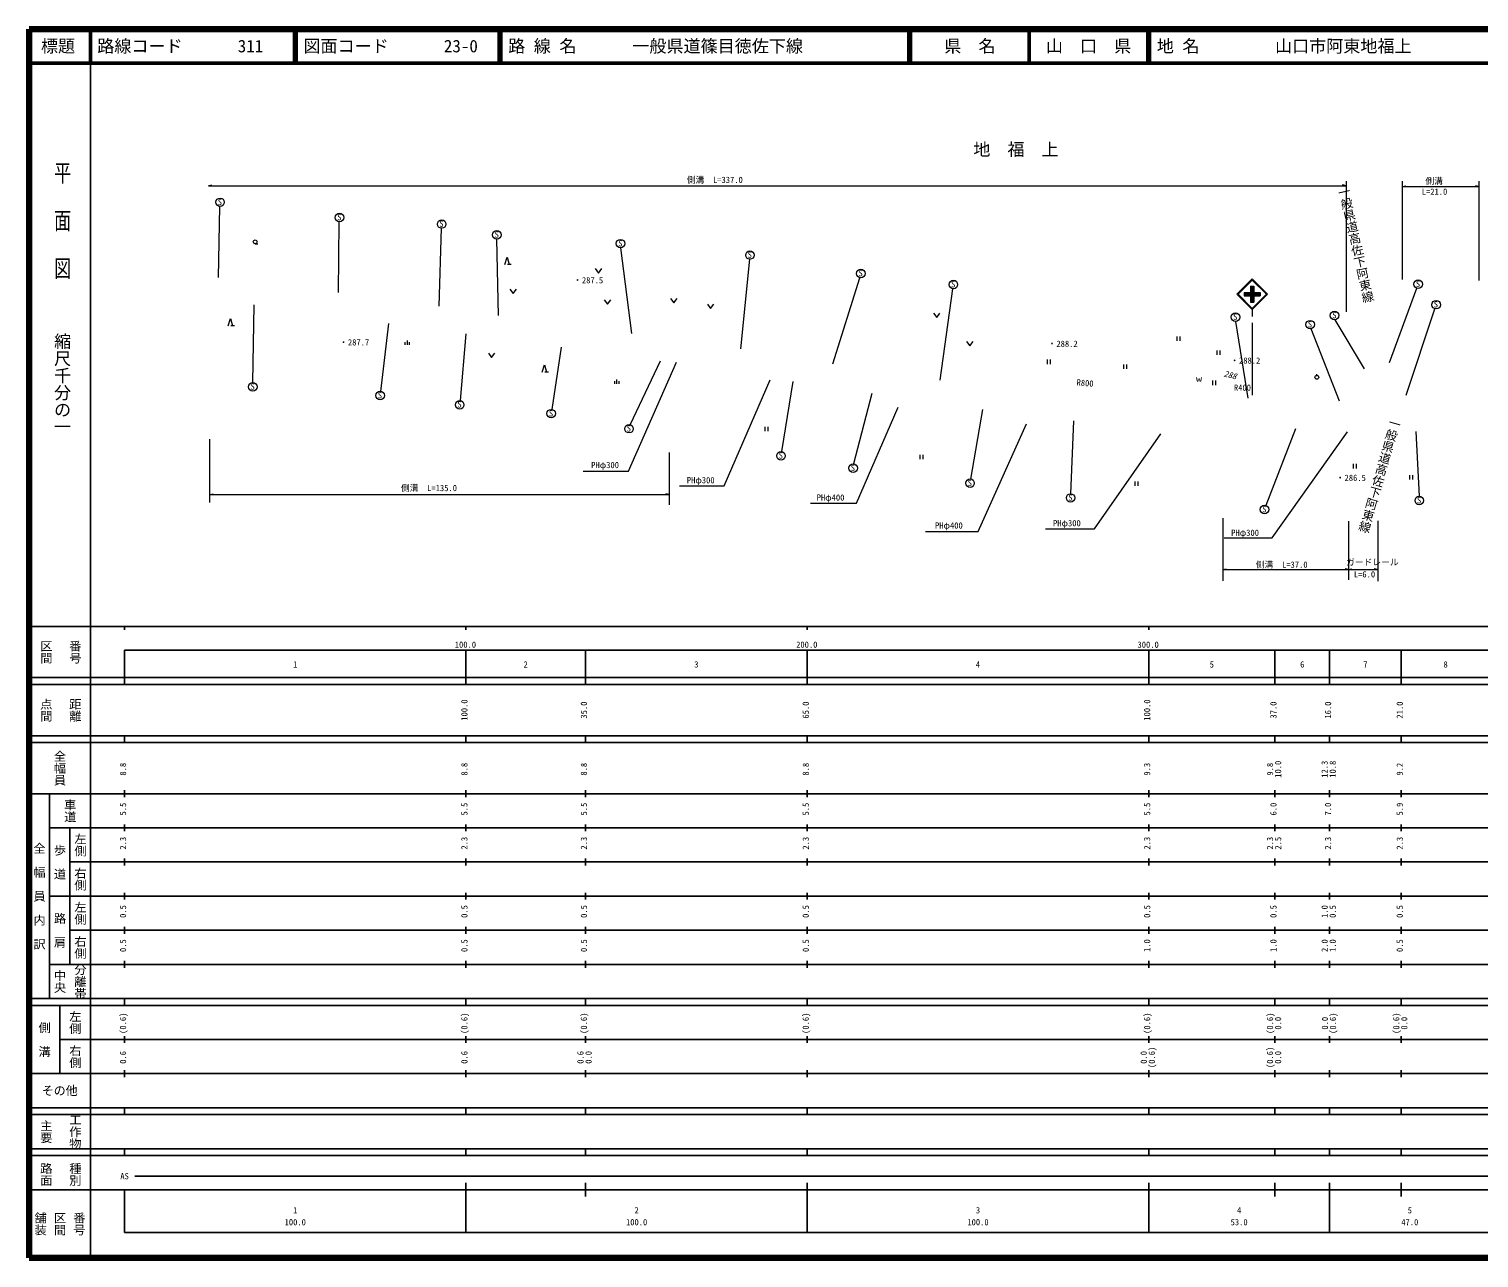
# Model space of a CAD drawing. Units: millimetres on the paper, with parts at other scales. Extents: x 40 to 680, y 20 to 380.
# Drawn here: x 40 to 464.8, y 20 to 380 of the extents above; entities that cross this region are included whole.
import ezdxf
from ezdxf.enums import TextEntityAlignment as Align

# ---------------------------------------------------------------- set-up
doc = ezdxf.new("R2010")
doc.units = ezdxf.units.MM
for name, color, linetype, lineweight in [('M-BGD', 7, 'Continuous', 13), ('M-STR-HTXT', 7, 'Continuous', 13), ('M-STR-STRC', 7, 'Continuous', 13), ('M-TTL', 2, 'Continuous', 140), ('M-TTL-BAND', 7, 'Continuous', 25), ('M-TTL-LINE', 7, 'Continuous', 50)]:
    doc.layers.add(name, color=color, linetype=linetype, lineweight=lineweight)
doc.layers.add('M-BMK-HTXT', color=7, linetype='Continuous')
doc.layers.add('M-TTL-TXT', color=7, linetype='Continuous')
doc.styles.add('@ＭＳ ゴシック', font='')
doc.styles.add('ＭＳ ゴシック', font='')
doc.styles.get('@ＭＳ ゴシック').set_extended_font_data('@MS Gothic')
doc.styles.get('ＭＳ ゴシック').set_extended_font_data('MS Gothic')

msp = doc.modelspace()

# ---------------------------------------------------------------- hatches: boundary and pattern name
at = {"layer": 'M-STR-STRC'}
msp.add_hatch(color=256, dxfattribs=at).paths.add_polyline_path([(395.984, 302.813), (397.844, 302.813), (397.845, 304.673), (398.845, 304.672), (398.844, 302.813), (400.704, 302.813), (400.704, 301.813), (398.844, 301.813), (398.843, 299.952), (397.843, 299.953), (397.844, 301.813), (395.984, 301.813)])

# ---------------------------------------------------------------- linework, layer by layer
at = {"layer": 'M-BGD'}
for p, q in [((95.545, 307.221), (95.87, 327.993)), ((130.709, 302.815), (130.909, 323.547)), ((160.179, 298.809), (160.852, 321.619)), ((106.254, 317.103), (107.004, 317.103)), ((177.499, 296.092), (177.04, 318.453)), ((216.59, 290.803), (213.362, 315.882)), ((179.399, 311.035), (180.048, 313.198)), ((180.048, 313.198), (180.697, 311.035)), ((181.238, 311.035), (180.156, 311.035)), ((248.562, 286.278), (251.119, 312.535)), ((205.897, 309.801), (206.853, 308.527)), ((206.853, 308.527), (207.808, 309.801)), ((275.483, 281.891), (283.419, 307.148)), ((180.861, 303.781), (181.816, 302.507)), ((181.816, 302.507), (182.772, 303.781)), ((306.9, 277.123), (310.669, 303.911)), ((438.506, 282.352), (446.546, 304.076)), ((105.873, 299.246), (105.518, 276.426)), ((208.497, 300.634), (209.452, 299.36)), ((209.452, 299.36), (210.408, 300.634)), ((227.924, 301.045), (228.879, 299.771)), ((228.879, 299.771), (229.835, 301.045)), ((238.732, 299.403), (239.688, 298.129)), ((239.688, 298.129), (240.643, 299.403)), ((443.424, 272.721), (451.784, 298.066)), ((98.361, 293.022), (99.01, 295.185)), ((99.01, 295.185), (99.659, 293.022)), ((145.339, 293.745), (142.971, 273.865)), ((304.949, 296.803), (305.905, 295.529)), ((305.905, 295.529), (306.86, 296.803)), ((397.146, 271.858), (393.516, 294.365)), ((431.267, 280.411), (422.66, 294.851)), ((100.2, 293.022), (99.118, 293.022)), ((167.993, 290.696), (166.258, 271.185)), ((376.273, 289.962), (376.273, 288.662)), ((377.248, 288.662), (377.248, 289.962)), ((423.869, 270.991), (415.575, 292.185)), ((150.239, 287.532), (150.239, 288.282)), ((150.864, 287.532), (150.864, 288.782)), ((151.489, 287.532), (151.489, 288.282)), ((174.567, 285.037), (175.523, 283.763)), ((175.523, 283.763), (176.478, 285.037)), ((195.875, 286.79), (193.178, 268.564)), ((314.663, 288.458), (315.618, 287.184)), ((315.618, 287.184), (316.574, 288.458)), ((387.932, 285.831), (387.932, 284.531)), ((388.907, 284.531), (388.907, 285.831)), ((190.344, 279.432), (190.993, 281.595)), ((190.993, 281.595), (191.642, 279.432)), ((224.853, 282.665), (216.124, 264.113)), ((338.27, 283.164), (338.27, 281.864)), ((339.245, 281.864), (339.245, 283.164)), ((360.638, 281.727), (360.638, 280.427)), ((361.613, 280.427), (361.613, 281.727)), ((192.183, 279.432), (191.101, 279.432)), ((211.599, 276.074), (211.599, 276.824)), ((212.224, 276.074), (212.224, 277.324)), ((212.849, 276.074), (212.849, 276.824)), ((263.802, 276.719), (260.461, 256.22)), ((386.701, 277.007), (386.701, 275.707)), ((387.676, 275.707), (387.676, 277.007)), ((417.257, 278.537), (417.257, 278.912)), ((286.865, 273.239), (281.574, 252.593)), ((319.343, 268.506), (315.8, 248.182)), ((255.567, 263.463), (255.567, 262.163)), ((256.542, 262.163), (256.542, 263.463)), ((345.97, 265.191), (345.137, 243.876)), ((410.987, 262.908), (402.298, 240.429)), ((446.228, 262.06), (447.275, 243.12)), ((300.92, 255.254), (300.92, 253.954)), ((301.895, 253.954), (301.895, 255.254)), ((427.95, 252.586), (427.95, 251.286)), ((428.925, 251.286), (428.925, 252.586)), ((363.922, 247.456), (363.922, 246.156)), ((364.897, 246.156), (364.897, 247.456)), ((444.367, 249.303), (444.367, 248.003)), ((445.342, 248.003), (445.342, 249.303))]:
    msp.add_line(p, q, dxfattribs=at)
for centre, radius in [((95.97, 329.238), 1.25), ((130.964, 324.796), 1.25), ((160.891, 322.868), 1.25), ((177.072, 319.703), 1.25), ((106.254, 317.665), 0.562), ((213.292, 317.13), 1.25), ((251.194, 313.783), 1.25), ((283.687, 308.369), 1.25), ((310.789, 305.155), 1.25), ((446.945, 305.26), 1.25), ((452.189, 299.248), 1.25), ((393.409, 295.611), 1.25), ((415.3, 293.405), 1.25), ((422.448, 296.082), 1.25), ((105.575, 275.178), 1.25), ((417.257, 277.975), 0.562), ((142.859, 272.62), 1.25), ((166.176, 269.938), 1.25), ((192.974, 267.331), 1.25), ((215.769, 262.914), 1.25), ((260.293, 254.982), 1.25), ((281.404, 251.343), 1.25), ((315.665, 246.939), 1.25), ((345.14, 242.626), 1.25), ((447.281, 241.87), 1.25), ((401.942, 239.23), 1.25)]:
    msp.add_circle(centre, radius, dxfattribs=at)
at = {"layer": 'M-STR-HTXT'}
for p, q in [((92.537, 334.094), (93.537, 334.344)), ((92.537, 334.094), (425.816, 334.094)), ((425.816, 334.094), (424.816, 334.344)), ((425.816, 335.444), (425.816, 297.196)), ((442.335, 306.627), (442.335, 335.444)), ((442.335, 333.819), (443.335, 334.069)), ((442.335, 333.819), (464.729, 333.819)), ((464.729, 333.819), (463.729, 334.069)), ((464.729, 335.444), (464.729, 306.316)), ((92.907, 259.896), (92.907, 241.323)), ((227.536, 255.986), (227.536, 240.657)), ((92.907, 243.634), (93.907, 243.884)), ((92.907, 243.634), (227.536, 243.634)), ((227.536, 243.634), (226.536, 243.884)), ((389.681, 236.725), (389.681, 218.33)), ((426.537, 235.825), (426.537, 218.63)), ((435.101, 235.98), (435.101, 218.285)), ((389.681, 221.629), (390.681, 221.879)), ((389.681, 221.629), (426.537, 221.629)), ((426.537, 221.629), (425.537, 221.879)), ((426.537, 221.629), (427.537, 221.879)), ((426.537, 221.629), (435.101, 221.629)), ((435.101, 221.629), (434.101, 221.879))]:
    msp.add_line(p, q, dxfattribs=at)
for points in [[(202.34, 250.511), (215.615, 250.481), (229.641, 282.373)], [(230.538, 246.214), (243.672, 246.214), (257.133, 277.209)], [(268.96, 241.104), (282.409, 241.108), (294.586, 269.27)], [(302.632, 232.845), (318.077, 232.845), (332.172, 264.36)], [(337.782, 233.623), (352.159, 233.626), (371.531, 261.401)], [(390.069, 230.968), (404.15, 230.958), (426.21, 262.031)]]:
    msp.add_lwpolyline(points, dxfattribs=at)
at = {"layer": 'M-STR-STRC'}
for p, q in [((393.843, 302.313), (398.343, 306.813)), ((394.197, 302.313), (398.343, 306.459)), ((402.844, 302.313), (398.343, 306.813)), ((402.49, 302.313), (398.343, 306.459)), ((393.843, 302.313), (398.343, 297.812)), ((394.197, 302.313), (398.343, 298.166)), ((395.984, 302.813), (395.984, 301.813)), ((395.984, 302.813), (397.844, 302.813)), ((395.984, 301.813), (397.844, 301.813)), ((397.844, 301.813), (397.843, 299.953)), ((397.845, 304.673), (397.844, 302.813)), ((397.845, 304.673), (398.845, 304.672)), ((398.343, 298.166), (402.49, 302.313)), ((398.344, 297.813), (402.844, 302.313)), ((398.844, 301.813), (398.843, 299.952)), ((398.845, 304.672), (398.844, 302.813)), ((398.844, 302.813), (400.704, 302.813)), ((398.844, 301.813), (400.704, 301.813)), ((400.704, 302.813), (400.704, 301.813)), ((397.843, 299.953), (398.843, 299.952)), ((398.344, 297.813), (398.344, 295.813)), ((398.433, 272.728), (398.433, 293.967))]:
    msp.add_line(p, q, dxfattribs=at)
at = {"layer": 'M-TTL'}
for p, q in [((40, 380), (40, 20)), ((680, 380), (40, 380)), ((40, 20), (680, 20))]:
    msp.add_line(p, q, dxfattribs=at)
at = {"layer": 'M-TTL-BAND'}
for p, q in [((58, 370), (58, 20)), ((40, 205), (579, 205)), ((68, 205), (68, 204)), ((168, 205), (168, 204)), ((268, 205), (268, 204)), ((368, 205), (368, 204)), ((68, 198), (579, 198)), ((68, 198), (68, 188)), ((168, 188), (168, 198)), ((203, 188), (203, 198)), ((268, 188), (268, 198)), ((368, 188), (368, 198)), ((405, 188), (405, 198)), ((421, 188), (421, 198)), ((442, 188), (442, 198)), ((40, 190), (579, 190)), ((40, 188), (579, 188)), ((40, 173), (579, 173)), ((40, 171), (579, 171)), ((68, 171), (68, 173)), ((168, 171), (168, 173)), ((203, 171), (203, 173)), ((268, 171), (268, 173)), ((368, 171), (368, 173)), ((405, 171), (405, 173)), ((421, 171), (421, 173)), ((442, 171), (442, 173)), ((40, 156), (579, 156)), ((46, 96), (46, 156)), ((68, 155), (68, 157)), ((168, 155), (168, 157)), ((203, 155), (203, 157)), ((268, 155), (268, 157)), ((368, 155), (368, 157)), ((405, 155), (405, 157)), ((421, 155), (421, 157)), ((442, 155), (442, 157)), ((46, 146), (579, 146)), ((52, 146), (52, 106)), ((68, 145), (68, 147)), ((168, 145), (168, 147)), ((203, 145), (203, 147)), ((268, 145), (268, 147)), ((368, 145), (368, 147)), ((405, 145), (405, 147)), ((421, 145), (421, 147)), ((442, 145), (442, 147)), ((52, 136), (579, 136)), ((68, 135), (68, 137)), ((168, 135), (168, 137)), ((203, 135), (203, 137)), ((268, 135), (268, 137)), ((368, 135), (368, 137)), ((405, 135), (405, 137)), ((421, 135), (421, 137)), ((442, 135), (442, 137)), ((46, 126), (579, 126)), ((68, 125), (68, 127)), ((168, 125), (168, 127)), ((203, 125), (203, 127)), ((268, 125), (268, 127)), ((368, 125), (368, 127)), ((405, 125), (405, 127)), ((421, 125), (421, 127)), ((442, 125), (442, 127)), ((52, 116), (579, 116)), ((68, 115), (68, 117)), ((168, 115), (168, 117)), ((203, 115), (203, 117)), ((268, 115), (268, 117)), ((368, 115), (368, 117)), ((405, 115), (405, 117)), ((421, 115), (421, 117)), ((442, 115), (442, 117)), ((68, 105), (68, 107)), ((168, 105), (168, 107)), ((203, 105), (203, 107)), ((268, 105), (268, 107)), ((368, 105), (368, 107)), ((405, 105), (405, 107)), ((421, 105), (421, 107)), ((442, 105), (442, 107)), ((46, 106), (579, 106)), ((40, 96), (579, 96)), ((40, 94), (579, 94)), ((49, 94), (49, 74)), ((68, 94), (68, 96)), ((168, 94), (168, 96)), ((203, 94), (203, 96)), ((268, 94), (268, 96)), ((368, 94), (368, 96)), ((405, 94), (405, 96)), ((421, 94), (421, 96)), ((442, 94), (442, 96)), ((68, 83), (68, 85)), ((168, 83), (168, 85)), ((203, 83), (203, 85)), ((268, 83), (268, 85)), ((368, 83), (368, 85)), ((405, 83), (405, 85)), ((421, 83), (421, 85)), ((442, 83), (442, 85)), ((49, 84), (579, 84)), ((40, 74), (579, 74)), ((68, 73), (68, 75)), ((168, 73), (168, 75)), ((203, 73), (203, 75)), ((268, 73), (268, 75)), ((368, 73), (368, 75)), ((405, 73), (405, 75)), ((421, 73), (421, 75)), ((442, 73), (442, 75)), ((40, 64), (579, 64)), ((68, 62), (68, 64)), ((168, 62), (168, 64)), ((203, 62), (203, 64)), ((268, 62), (268, 64)), ((368, 62), (368, 64)), ((405, 62), (405, 64)), ((421, 62), (421, 64)), ((442, 62), (442, 64)), ((40, 62), (579, 62)), ((40, 52), (579, 52)), ((68, 50), (68, 52)), ((168, 50), (168, 52)), ((203, 50), (203, 52)), ((268, 50), (268, 52)), ((368, 50), (368, 52)), ((405, 50), (405, 52)), ((421, 50), (421, 52)), ((442, 50), (442, 52)), ((40, 50), (579, 50)), ((71, 44), (535.5, 44)), ((40, 40), (579, 40)), ((68, 40), (68, 27.5)), ((168, 27.5), (168, 42)), ((203, 38), (203, 42)), ((268, 27.5), (268, 42)), ((368, 27.5), (368, 42)), ((405, 38), (405, 42)), ((421, 27.5), (421, 42)), ((442, 38), (442, 42)), ((68, 27.5), (579, 27.5))]:
    msp.add_line(p, q, dxfattribs=at)
at = {"layer": 'M-TTL-LINE'}
for p, q in [((58, 380), (58, 370)), ((117.75, 380), (117.75, 370)), ((118.25, 380), (118.25, 370)), ((177.75, 380), (177.75, 370)), ((178.25, 380), (178.25, 370)), ((297.75, 380), (297.75, 370)), ((298.25, 380), (298.25, 370)), ((333, 380), (333, 370)), ((367.75, 380), (367.75, 370)), ((368.25, 380), (368.25, 370)), ((40, 370), (680, 370))]:
    msp.add_line(p, q, dxfattribs=at)

# ---------------------------------------------------------------- texts
at = {"layer": 'M-BGD'}
for s, height, rotation, style, p in [('一般県道高佐下阿東線', 2.566, 282.711, '@ＭＳ ゴシック', (428.645, 316.908)), ('R800', 1.833, 355.426, 'ＭＳ ゴシック', (349.37, 276.312)), ('一般県道高佐下阿東線', 2.566, 253.931, '@ＭＳ ゴシック', (435.646, 249.314))]:
    msp.add_text(s, height=height, rotation=rotation, dxfattribs=dict(at, style=style)).set_placement(p, align=Align.MIDDLE_CENTER)
at = {"layer": 'M-BGD', "style": 'ＭＳ ゴシック'}
for p in [(95.292, 327.865), (130.285, 323.422), (160.212, 321.495), (176.394, 318.329), (212.613, 315.757), (250.516, 312.409), (283.008, 306.995), (310.11, 303.782), (446.267, 303.886), (451.51, 297.875), (392.73, 294.237), (414.621, 292.031), (421.769, 294.709), (104.897, 273.804), (142.18, 271.246), (165.497, 268.564), (192.295, 265.957), (215.091, 261.541), (259.614, 253.608), (280.725, 249.97), (314.986, 245.566), (344.461, 241.253), (446.602, 240.497), (401.263, 237.857)]:
    msp.add_text('S', height=1.833, dxfattribs=at).set_placement(p, align=Align.BOTTOM_LEFT)
for s, p in [('・287.5', (203.802, 306.411)), ('・287.7', (135.259, 288.215)), ('・288.2', (342.803, 287.805)), ('・288.2', (396.297, 282.879)), ('R400', (395.476, 274.944)), ('・286.5', (427.217, 248.539))]:
    msp.add_text(s, height=1.833, dxfattribs=at).set_placement(p, align=Align.MIDDLE_CENTER)
at = {"layer": 'M-BGD', "style": 'ＭＳ ゴシック', "width": 2}
msp.add_text('W', height=1.32, dxfattribs=at).set_placement((381.848, 276.278), align=Align.BOTTOM_LEFT)
at = {"layer": 'M-BGD', "style": 'ＭＳ ゴシック', "oblique": 15}
msp.add_text('288', height=1.833, rotation=345.651, dxfattribs=at).set_placement((391.889, 278.666), align=Align.MIDDLE_CENTER)
at = {"layer": 'M-BMK-HTXT', "style": 'ＭＳ ゴシック'}
msp.add_text('地\u3000福\u3000上', height=3.666, dxfattribs=at).set_placement((329.136, 344.739), align=Align.MIDDLE_CENTER)
at = {"layer": 'M-STR-HTXT', "style": 'ＭＳ ゴシック'}
for s, p in [('側溝\u3000L=337.0', (232.676, 334.35)), ('側溝', (449.075, 333.992)), ('L=21.0', (447.997, 330.888)), ('PHφ300', (204.695, 250.814)), ('側溝\u3000L=135.0', (148.947, 244.077)), ('PHφ300', (232.712, 246.372)), ('PHφ400', (270.744, 241.298)), ('PHφ400', (305.407, 233.102)), ('PHφ300', (339.974, 233.781)), ('PHφ300', (392.18, 230.978)), ('側溝\u3000L=37.0', (399.368, 221.629)), ('ガードレール', (425.838, 222.354)), ('L=6.0', (428.118, 218.797))]:
    msp.add_text(s, height=1.833, dxfattribs=at).set_placement(p, align=Align.BOTTOM_LEFT)
at = {"layer": 'M-TTL-BAND', "style": '@ＭＳ ゴシック', "width": 1.4}
msp.add_text('平  面  図', height=3.666, rotation=270, dxfattribs=at).set_placement((49.777, 306.475), align=Align.MIDDLE_RIGHT)
at = {"layer": 'M-TTL-BAND', "style": '@ＭＳ ゴシック'}
msp.add_text('縮尺千分の一', height=3.666, rotation=270, dxfattribs=at).set_placement((49.777, 261.03), align=Align.MIDDLE_RIGHT)
for s, p in [('区間', (45, 197.5)), ('番号', (53.5, 197.5)), ('点間', (45, 180.5)), ('距離', (53.5, 180.5)), ('全幅員', (49, 163.5)), ('車道', (52, 151)), ('全\u3000幅\u3000員\u3000内\u3000訳', (43, 126)), ('歩\u3000道', (49, 136)), ('左側', (55, 141)), ('右側', (55, 131)), ('左側', (55, 121)), ('路\u3000肩', (49, 116)), ('右側', (55, 111)), ('中央', (49, 101)), ('分離帯', (55, 101)), ('左側', (53.5, 89)), ('側\u3000溝', (44.5, 84)), ('右側', (53.5, 79)), ('主要', (45, 57)), ('工作物', (53.5, 57)), ('路面', (45, 44.5)), ('種別', (53.5, 44.5)), ('舗装', (43.333, 30)), ('区間', (49, 30)), ('番号', (54.667, 30))]:
    msp.add_text(s, height=2.566, rotation=270, dxfattribs=at).set_placement(p, align=Align.MIDDLE_CENTER)
at = {"layer": 'M-TTL-BAND', "style": 'ＭＳ ゴシック'}
for s, p in [('100.0', (167.844, 198.195)), ('200.0', (267.844, 198.195)), ('300.0', (367.844, 198.195)), ('1', (118, 192.405)), ('2', (185.5, 192.405)), ('3', (235.5, 192.405)), ('4', (318, 192.405)), ('5', (386.5, 192.405)), ('6', (413, 192.405)), ('7', (431.5, 192.405)), ('8', (455, 192.405)), ('AS', (68, 42.5)), ('1', (118, 32.523)), ('2', (218, 32.523)), ('3', (318, 32.523)), ('4', (394.5, 32.523)), ('5', (444.5, 32.523)), ('100.0', (118, 29.033)), ('100.0', (218, 29.033)), ('100.0', (318, 29.033)), ('53.0', (394.5, 29.033)), ('47.0', (444.5, 29.033))]:
    msp.add_text(s, height=1.833, dxfattribs=at).set_placement(p, align=Align.BOTTOM_CENTER)
for s, p in [('100.0', (169, 180.5)), ('35.0', (204, 180.5)), ('65.0', (269, 180.5)), ('100.0', (369, 180.5)), ('37.0', (406, 180.5)), ('16.0', (422, 180.5)), ('21.0', (443, 180.5)), ('8.8', (69, 163.174)), ('8.8', (169, 163.174)), ('8.8', (204, 163.174)), ('8.8', (269, 163.174)), ('9.3', (369, 163.174)), ('9.8', (405, 163.174)), ('10.0', (407.37, 163.174)), ('12.3', (421, 163.174)), ('10.8', (423.37, 163.174)), ('9.2', (443, 163.174)), ('5.5', (69, 151.5)), ('5.5', (169, 151.5)), ('5.5', (204, 151.5)), ('5.5', (269, 151.5)), ('5.5', (369, 151.5)), ('6.0', (406, 151.5)), ('7.0', (422, 151.5)), ('5.9', (443, 151.5)), ('2.3', (69, 141.5)), ('2.3', (169, 141.5)), ('2.3', (204, 141.5)), ('2.3', (269, 141.5)), ('2.3', (369, 141.5)), ('2.3', (405, 141.5)), ('2.5', (407.37, 141.5)), ('2.3', (422, 141.5)), ('2.3', (443, 141.5)), ('0.5', (69, 121.5)), ('0.5', (169, 121.5)), ('0.5', (204, 121.5)), ('0.5', (269, 121.5)), ('0.5', (369, 121.5)), ('0.5', (406, 121.5)), ('1.0', (421, 121.5)), ('0.5', (423.37, 121.5)), ('0.5', (443, 121.5)), ('0.5', (69, 111.5)), ('0.5', (169, 111.5)), ('0.5', (204, 111.5)), ('0.5', (269, 111.5)), ('1.0', (369, 111.5)), ('1.0', (406, 111.5)), ('2.0', (421, 111.5)), ('1.0', (423.37, 111.5)), ('0.5', (443, 111.5)), ('(0.6)', (69, 88.764)), ('(0.6)', (169, 88.764)), ('(0.6)', (204, 88.764)), ('(0.6)', (269, 88.764)), ('(0.6)', (369, 88.764)), ('(0.6)', (405, 88.764)), ('0.0', (407.37, 88.764)), ('0.0', (421.075, 88.764)), ('(0.6)', (423.445, 88.764)), ('(0.6)', (441.967, 88.764)), ('0.0', (444.337, 88.764)), ('(0.6)', (370.37, 78.764)), ('(0.6)', (405, 78.764)), ('0.6', (69, 78.764)), ('0.6', (169, 78.764)), ('0.6', (203, 78.764)), ('0.0', (205.37, 78.764)), ('0.0', (368, 78.764)), ('0.0', (407.37, 78.764))]:
    msp.add_text(s, height=1.833, rotation=90, dxfattribs=at).set_placement(p, align=Align.BOTTOM_CENTER)
msp.add_text('その他', height=2.566, dxfattribs=at).set_placement((49, 69), align=Align.MIDDLE_CENTER)
at = {"layer": 'M-TTL-TXT', "style": 'ＭＳ ゴシック'}
for s, p in [('標題', (48.5, 375)), ('県\u3000名', (315.625, 375)), ('山\u3000口\u3000県', (350.375, 375))]:
    msp.add_text(s, height=3.666, dxfattribs=at).set_placement(p, align=Align.MIDDLE_CENTER)
for s, p in [('路線コード', (60, 375)), ('311', (101.142, 375)), ('図面コード', (120.38, 375)), ('23-0', (161.521, 375)), ('路 線 名', (180.38, 375)), ('一般県道篠目徳佐下線', (216.734, 375)), ('地 名', (370.38, 375)), ('山口市阿東地福上', (405.024, 375))]:
    msp.add_text(s, height=3.666, dxfattribs=at).set_placement(p, align=Align.MIDDLE_LEFT)

doc.saveas('drawing.dxf')
